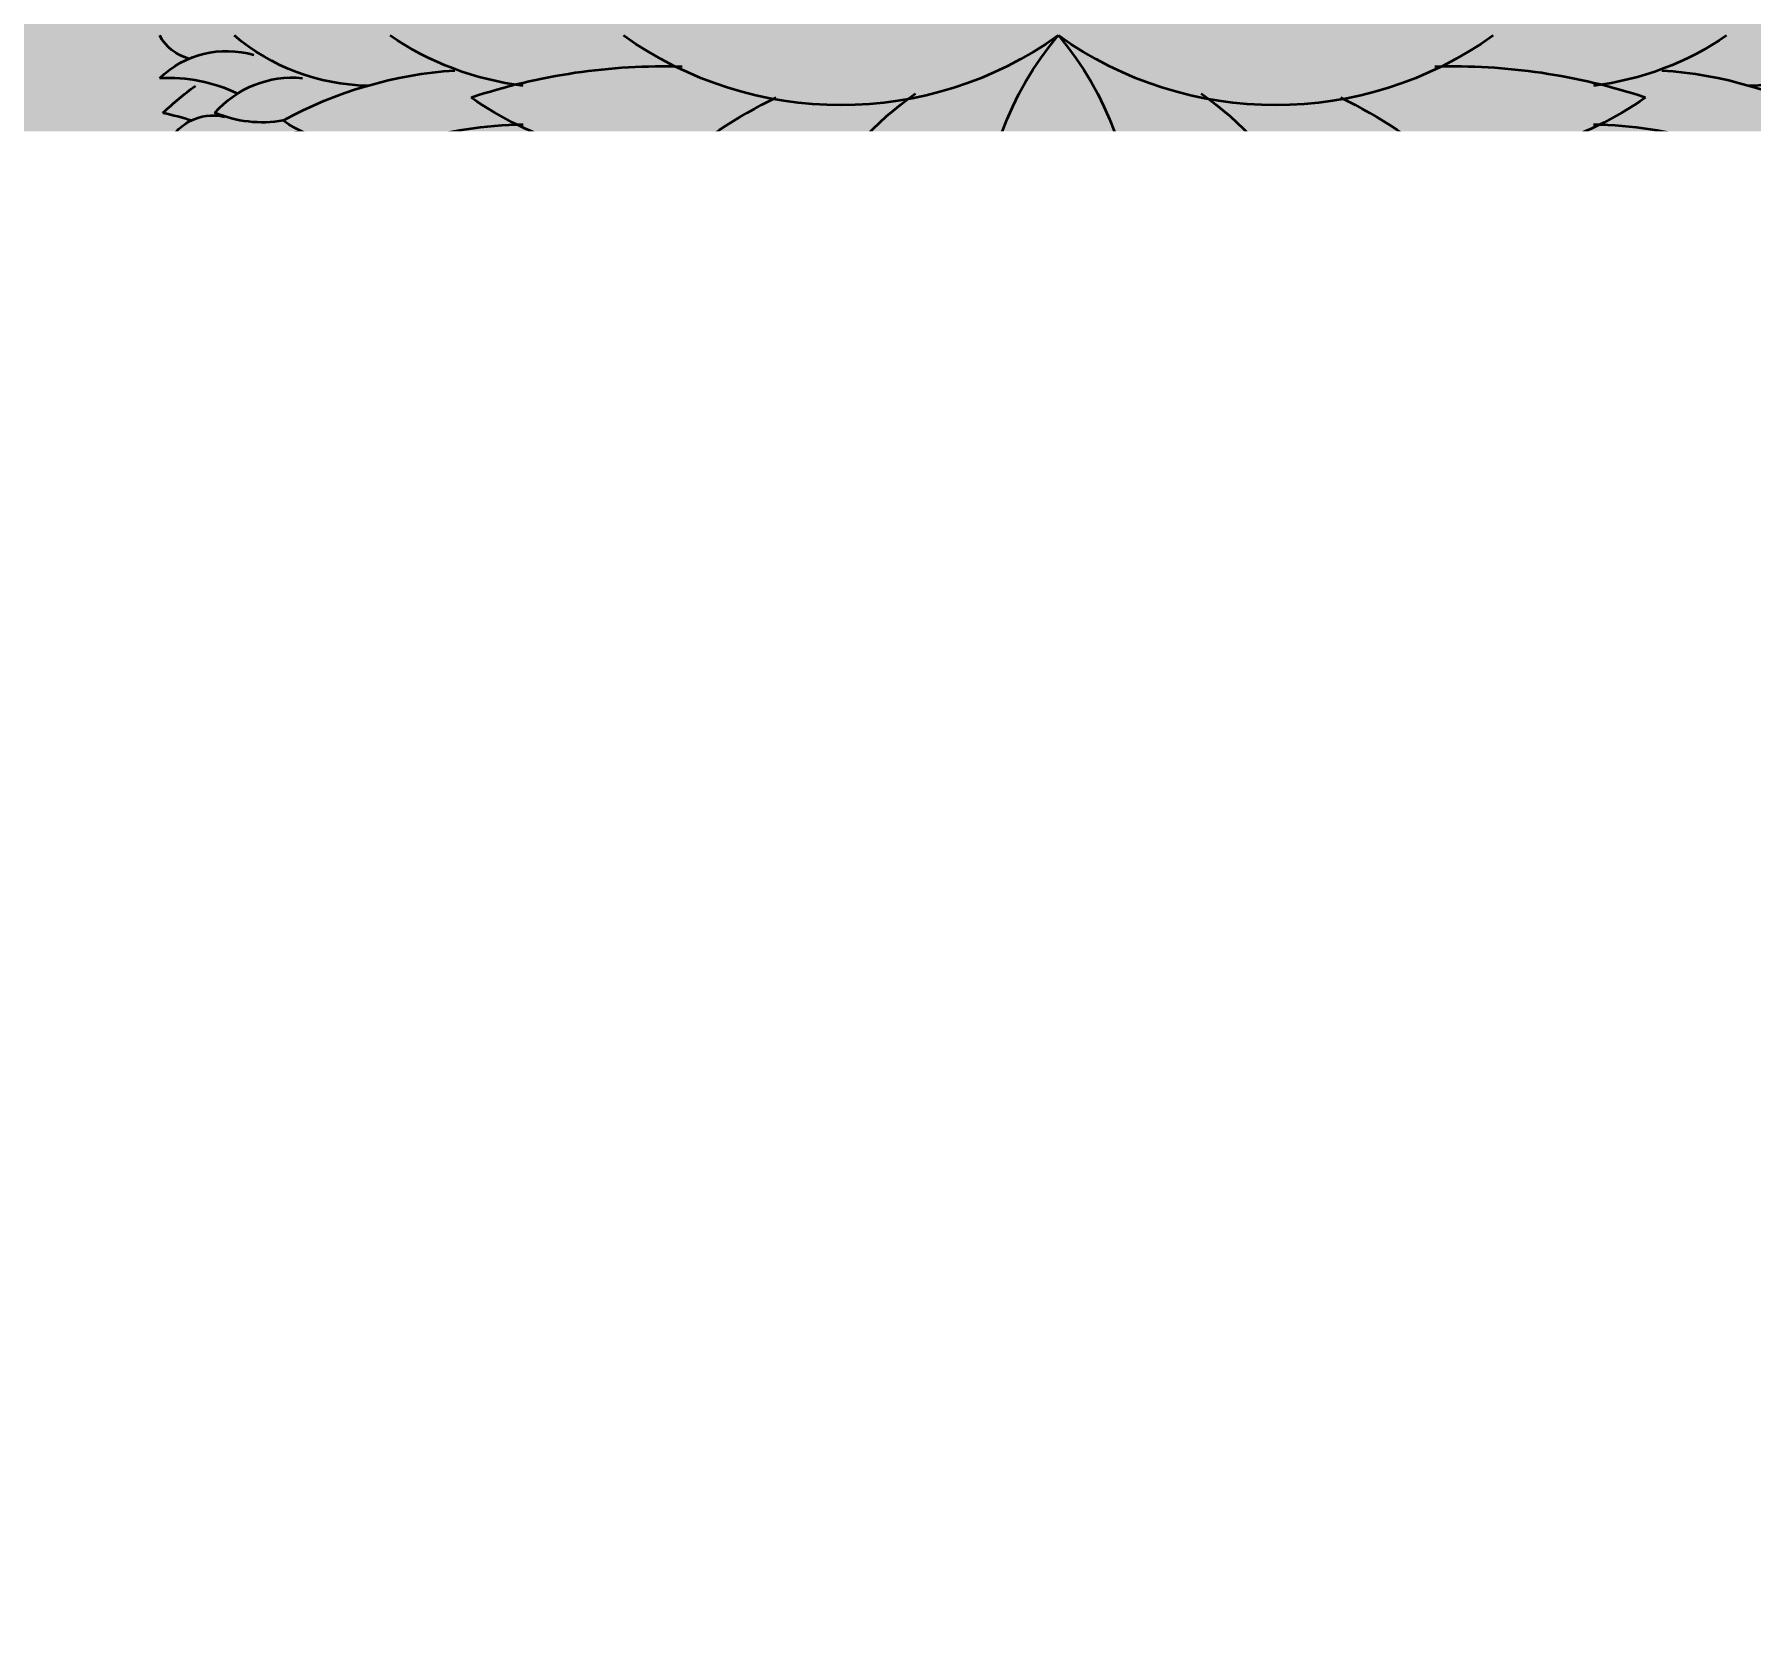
# Model space of a CAD drawing. Header units: millimetres. Extents: x -176651 to 424033, y -469666 to 486614.
# Drawn here: x 220686.6 to 221127.2, y 34817 to 35227 of the extents above; entities that cross this region are included whole.
import ezdxf
from ezdxf import colors
from ezdxf.entities.mleader import LeaderData, LeaderLine
from ezdxf.math import Vec2, Vec3

# ---------------------------------------------------------------- set-up
doc = ezdxf.new("R2010")
doc.units = ezdxf.units.MM
doc.linetypes.add('1625W-Roof Plan$0$DASHED', pattern=[0.75, 0.5, -0.25])
doc.layers.add('1625_West Villa$0$ad-Landscape', color=8, linetype='Continuous', lineweight=35)
for name, color, linetype in [('1625_West Villa$0$ad-Verandah', 8, 'Continuous'), ('1625W-Roof Plan$0$ad-Secondary Roof', 8, 'Continuous'), ('Site Levels$0$ad-Lvl-Entance road', 4, 'Continuous')]:
    doc.layers.add(name, color=color, linetype=linetype)
doc.styles.add('Site Levels$0$Standard', font='arial.ttf')

# ---------------------------------------------------------------- blocks, each defined once
blk = doc.blocks.new('1625_West Villa$0$bamboo')
at = {"layer": '1625_West Villa$0$ad-Landscape', "color": 76}
blk.add_line((-12.4, -16.3), (-113, -440.5), dxfattribs=at)
at = {"layer": '1625_West Villa$0$ad-Landscape', "color": 62}
blk.add_line((-124.2, -652.6), (-157.7, -842.3), dxfattribs=at)
at = {"layer": '1625_West Villa$0$ad-Landscape', "color": 76}
for points in [[(-363.6, -376.3), (-397.5, -405.4), (-417, -245.5), (-370.9, -367.8)], [(-196.6, -388.9), (-246, -241.3), (-222.5, -410.2), (-196.6, -388.9)], [(-145, -245.6), (-99, -247.3), (-95.6, -372), (-134.1, -243.3)], [(-425.4, -355.8), (-466.6, -376.5), (-529.7, -268.8), (-433.9, -363.1)], [(663.5, -416.2), (614.1, -268.5), (637.6, -437.5), (663.5, -416.2)], [(867.9, -271.6), (857.4, -381.7), (897.8, -290.4), (875, -280.2)], [(-180.9, -390.4), (-39, -316.9), (-152.5, -424.9), (-173.8, -399)], [(364.9, -320.8), (441.3, -461.2), (331, -349.9), (356.4, -328.1)], [(479.7, -334.2), (523.4, -325), (463.5, -474.5), (482, -345.1)], [(563.1, -350.9), (655.8, -411.2), (593.6, -333), (574, -348.6)], [(898.6, -326.3), (927, -360.8), (766.8, -377), (889.9, -333.4)], [(917.8, -329.7), (911.8, -408.4), (894.8, -320), (910.5, -321.2)], [(926.3, -324.9), (920.3, -387.8), (937.5, -373.5), (933.4, -333.5)], [(-357.5, -400.5), (-210.9, -348.1), (-379.3, -375.1), (-357.5, -400.5)], [(33.1, -361), (-77.2, -352.7), (14.9, -391.3), (24.6, -368.2)], [(679.2, -417.7), (821.1, -344.1), (707.7, -452.2), (686.3, -426.3)], [(-73.8, -511.6), (-123.1, -364), (-99.6, -532.9), (-73.8, -511.6)], [(119.1, -375.3), (195.6, -515.7), (85.2, -404.5), (110.7, -382.6)], [(226.8, -365.9), (163.8, -361.1), (178.3, -378.1), (218.3, -373.2)], [(289.8, -370.6), (283.8, -449.3), (266.8, -360.9), (282.5, -362.1)], [(524, -381.9), (570, -383.6), (573.4, -508.4), (534.9, -379.6)], [(660.4, -512.6), (626.5, -541.8), (607, -381.9), (653.1, -504.2)], [(-444.7, -401.9), (-555, -393.6), (-462.9, -432.2), (-453.2, -409.1)], [(-221, -394.5), (-192.5, -429), (-352.8, -445.2), (-229.6, -401.6)], [(598.6, -492.1), (557.4, -512.8), (494.3, -405.1), (590.1, -499.4)], [(813.7, -538.9), (764.3, -391.3), (787.8, -560.2), (813.7, -538.9)], [(876.8, -387.7), (896.6, -429.3), (787.7, -490.1), (883.9, -396.3)], [(922.5, -407.9), (912, -518), (952.4, -426.7), (929.6, -416.6)], [(986.9, -398.3), (1065.5, -405.9), (976.8, -421.1), (978.3, -405.4)], [(-358.7, -416.2), (-282.3, -556.6), (-392.6, -445.4), (-367.2, -423.5)], [(-19, -420.4), (-82, -415.7), (-67.4, -432.6), (-27.4, -427.7)], [(44, -425.1), (38, -503.9), (21, -415.5), (36.8, -416.7)], [(639.2, -421.7), (667.6, -456.2), (507.4, -472.5), (630.5, -428.8)], [(-496.8, -461.3), (-559.8, -456.6), (-545.3, -473.5), (-505.3, -468.6)], [(-433.8, -466), (-439.8, -544.8), (-456.8, -456.4), (-441.1, -457.6)], [(-242.7, -455.8), (-222.9, -497.4), (-331.8, -558.3), (-235.6, -464.5)], [(-58, -513.1), (83.9, -439.6), (-29.6, -547.6), (-50.9, -521.7)], [(980.9, -461.2), (974.9, -524.1), (992.1, -509.9), (988, -469.8)], [(-197, -476.1), (-207.5, -586.2), (-167.1, -494.9), (-189.9, -484.8)], [(-132.6, -466.5), (-54, -474.1), (-142.8, -489.3), (-141.3, -473.6)], [(617.4, -483.1), (637.2, -524.7), (528.3, -585.6), (624.5, -491.7)], [(666.4, -536.8), (813, -484.5), (644.6, -511.4), (666.4, -536.8)], [(829.4, -540.4), (971.3, -466.8), (857.8, -574.9), (836.5, -549)], [(663.1, -503.4), (652.6, -613.5), (693, -522.2), (670.2, -512)], [(727.5, -493.8), (806.1, -501.4), (717.4, -516.6), (718.9, -500.9)], [(-98.1, -517.2), (-69.7, -551.7), (-229.9, -567.9), (-106.7, -524.3)], [(-138.6, -529.4), (-144.7, -592.3), (-127.4, -578.1), (-131.5, -538)], [(579.2, -538.2), (468.9, -529.9), (561.1, -568.5), (570.7, -545.5)], [(-363.6, -689.9), (-397.5, -719), (-417, -559.2), (-370.9, -681.4)], [(414.6, -689.9), (380.7, -719), (361.2, -559.2), (407.3, -681.4)], [(551.1, -689.9), (517.2, -719), (497.7, -559.2), (543.9, -681.4)], [(665.2, -552.6), (741.7, -693), (631.3, -581.7), (656.8, -559.9)], [(789.3, -544.5), (817.8, -578.9), (657.5, -595.2), (780.7, -551.6)], [(721.5, -556.7), (715.5, -619.6), (732.7, -605.4), (728.6, -565.3)], [(936.5, -702.5), (887.2, -554.9), (910.7, -723.8), (936.5, -702.5)], [(767.6, -605.8), (787.4, -647.4), (678.5, -708.3), (774.7, -614.5)], [(877.7, -616.5), (956.3, -624.1), (867.5, -639.3), (869, -623.6)], [(813.3, -626.1), (802.7, -736.2), (843.2, -644.9), (820.4, -634.7)], [(952.3, -704), (1094.2, -630.5), (980.7, -738.5), (959.4, -712.7)], [(871.6, -679.4), (865.6, -742.3), (882.9, -728.1), (878.8, -688)], [(912.2, -708.1), (940.6, -742.6), (780.4, -758.8), (903.6, -715.2)], [(890.5, -769.5), (910.3, -811.1), (801.3, -871.9), (897.6, -778.1)], [(936.1, -789.8), (925.6, -899.8), (966.1, -808.5), (943.2, -798.4)], [(1000.5, -780.1), (1079.1, -787.7), (990.4, -802.9), (991.9, -787.2)], [(796.9, -949), (763, -978.1), (743.5, -818.2), (789.6, -940.5)], [(735.1, -928.5), (693.9, -949.2), (630.8, -841.5), (726.6, -935.8)], [(994.5, -843), (988.5, -905.9), (1005.7, -891.7), (1001.6, -851.6)], [(803, -973.2), (949.5, -920.8), (781.1, -947.8), (803, -973.2)], [(801.8, -988.9), (878.2, -1129.3), (767.9, -1018.1), (793.3, -996.2)], [(726.7, -1038.7), (720.7, -1117.5), (703.7, -1029.1), (719.4, -1030.3)], [(651.9, -1167.6), (793.8, -1094.1), (680.3, -1202.1), (659, -1176.3)], [(700.2, -1243.7), (778.8, -1251.3), (690.1, -1266.6), (691.6, -1250.8)]]:
    blk.add_lwpolyline(points, dxfattribs=at)
at = {"layer": '1625_West Villa$0$ad-Landscape', "color": 62}
for points in [[(-841.4, -403.5), (-875.3, -432.7), (-894.8, -272.8), (-848.7, -395.1)], [(-903.2, -383.1), (-944.4, -403.7), (-1007.5, -296), (-911.7, -390.3)], [(-1158.7, -320.6), (-1114.9, -311.4), (-1174.8, -460.8), (-1156.4, -331.5)], [(-1075.2, -337.2), (-982.6, -397.6), (-1044.7, -319.4), (-1064.3, -334.9)], [(-1114.4, -368.3), (-1068.3, -370), (-1064.9, -494.8), (-1103.4, -366)], [(-835.4, -427.8), (-688.8, -375.4), (-857.2, -402.4), (-835.4, -427.8)], [(-922.6, -429.1), (-1032.9, -420.9), (-940.7, -459.5), (-931.1, -436.4)], [(-1179.6, -607.1), (-1229, -459.4), (-1205.5, -628.4), (-1179.6, -607.1)], [(-836.6, -443.5), (-760.1, -583.9), (-870.5, -472.6), (-845, -450.8)], [(-974.6, -488.6), (-1037.7, -483.9), (-1023.1, -500.8), (-983.1, -495.9)], [(-911.6, -493.3), (-917.6, -572.1), (-934.7, -483.7), (-918.9, -484.8)], [(-1163.9, -608.6), (-1022, -535), (-1135.5, -643.1), (-1156.8, -617.2)], [(-425.4, -669.4), (-466.6, -690.1), (-529.7, -582.4), (-433.9, -676.7)], [(-119.8, -578.6), (-100, -620.2), (-209, -681), (-112.7, -587.2)], [(-9.8, -589.2), (68.8, -596.8), (-19.9, -612), (-18.4, -596.3)], [(352.8, -669.4), (311.6, -690.1), (248.5, -582.4), (344.3, -676.7)], [(489.3, -669.4), (448.2, -690.1), (385.1, -582.4), (480.9, -676.7)], [(-1204, -612.6), (-1175.5, -647.1), (-1335.8, -663.4), (-1212.6, -619.7)], [(-1084.1, -757), (-1133.4, -609.4), (-1109.9, -778.4), (-1084.1, -757)], [(-827.8, -744.4), (-861.7, -773.6), (-881.2, -613.7), (-835.1, -736)], [(-527.4, -744.4), (-561.3, -773.6), (-580.8, -613.7), (-534.7, -736)], [(-74.2, -598.9), (-84.7, -708.9), (-44.2, -617.6), (-67, -607.5)], [(8.2, -743.4), (-41.2, -595.8), (-17.7, -764.7), (8.2, -743.4)], [(527.1, -597.7), (464.1, -593), (478.7, -609.9), (518.7, -605)], [(590.2, -602.4), (584.1, -681.2), (567.1, -592.8), (582.9, -593.9)], [(-889.6, -724), (-930.8, -744.6), (-993.8, -636.9), (-898.1, -731.2)], [(-589.2, -724), (-630.4, -744.6), (-693.5, -636.9), (-597.7, -731.2)], [(-357.5, -714.1), (-210.9, -661.7), (-379.3, -688.7), (-357.5, -714.1)], [(-15.8, -652.1), (-21.8, -715), (-4.6, -700.8), (-8.7, -660.7)], [(420.7, -714.1), (567.3, -661.7), (398.9, -688.7), (420.7, -714.1)], [(557.2, -714.1), (703.8, -661.7), (535.4, -688.7), (557.2, -714.1)], [(-1225.7, -674), (-1205.9, -715.6), (-1314.8, -776.5), (-1218.6, -682.6)], [(-1115.6, -684.7), (-1037, -692.3), (-1125.7, -707.5), (-1124.2, -691.8)], [(-1068.3, -758.6), (-926.4, -685), (-1039.9, -793.1), (-1061.2, -767.2)], [(23.9, -744.9), (165.8, -671.4), (52.3, -779.4), (31, -753.6)], [(-1180, -694.3), (-1190.5, -804.4), (-1150.1, -713.1), (-1172.9, -702.9)], [(-821.7, -768.6), (-675.1, -716.3), (-843.5, -743.3), (-821.7, -768.6)], [(-444.7, -715.5), (-555, -707.2), (-462.9, -745.8), (-453.2, -722.8)], [(-521.3, -768.6), (-374.8, -716.3), (-543.2, -743.3), (-521.3, -768.6)], [(284.5, -805.8), (243.4, -826.4), (180.3, -718.7), (276.1, -813.1)], [(333.5, -715.5), (223.2, -707.2), (315.3, -745.8), (325, -722.8)], [(346.4, -826.2), (312.4, -855.4), (293, -695.5), (339.1, -817.8)], [(470, -715.5), (359.7, -707.2), (451.8, -745.8), (461.5, -722.8)], [(-358.7, -729.9), (-282.3, -870.2), (-392.6, -759), (-367.2, -737.1)], [(419.5, -729.9), (495.9, -870.2), (385.6, -759), (411, -737.1)], [(556, -729.9), (632.4, -870.2), (522.1, -759), (547.5, -737.1)], [(-1108.4, -762.6), (-1079.9, -797.1), (-1240.2, -813.4), (-1117, -769.7)], [(-1121.6, -747.6), (-1127.7, -810.5), (-1110.4, -796.3), (-1114.5, -756.2)], [(-908.9, -770), (-1019.2, -761.8), (-927.1, -800.3), (-917.4, -777.3)], [(-608.6, -770), (-718.8, -761.8), (-626.7, -800.3), (-617.1, -777.3)], [(-496.8, -774.9), (-559.8, -770.2), (-545.3, -787.1), (-505.3, -782.2)], [(-433.8, -779.7), (-439.8, -858.4), (-456.8, -770), (-441.1, -771.2)], [(-16.2, -749), (12.3, -783.5), (-148, -799.7), (-24.8, -756.1)], [(281.4, -774.9), (218.4, -770.2), (232.9, -787.1), (272.9, -782.2)], [(344.4, -779.7), (338.4, -858.4), (321.4, -770), (337.1, -771.2)], [(417.9, -774.9), (354.9, -770.2), (369.5, -787.1), (409.4, -782.2)], [(480.9, -779.7), (474.9, -858.4), (457.9, -770), (473.7, -771.2)], [(-822.9, -784.4), (-746.5, -924.8), (-856.8, -813.5), (-831.4, -791.7)], [(-513.8, -908.1), (-547.7, -937.2), (-567.2, -777.3), (-521, -899.6)], [(-522.5, -784.4), (-446.1, -924.8), (-556.4, -813.5), (-531, -791.7)], [(-575.6, -887.6), (-616.8, -908.3), (-679.8, -800.6), (-584, -894.9)], [(-37.9, -810.4), (-18.1, -852), (-127, -912.8), (-30.8, -819)], [(72.2, -821), (150.8, -828.6), (62, -843.8), (63.5, -828.1)], [(352.4, -850.5), (499, -798.1), (330.6, -825.1), (352.4, -850.5)], [(-1130.1, -824), (-1110.3, -865.6), (-1219.3, -926.5), (-1123, -832.6)], [(-1084.5, -844.3), (-1095, -954.4), (-1054.5, -863.1), (-1077.3, -852.9)], [(-1020.1, -834.7), (-941.4, -842.3), (-1030.2, -857.5), (-1028.7, -841.8)], [(-961, -829.5), (-1024, -824.8), (-1009.5, -841.7), (-969.5, -836.8)], [(-898, -834.2), (-904, -913), (-921, -824.6), (-905.3, -825.7)], [(-865.6, -975.2), (-915, -827.6), (-891.5, -996.5), (-865.6, -975.2)], [(-660.6, -829.5), (-723.6, -824.8), (-709.1, -841.7), (-669.1, -836.8)], [(-597.6, -834.2), (-603.6, -913), (-620.7, -824.6), (-604.9, -825.7)], [(7.8, -830.7), (-2.8, -940.7), (37.7, -849.4), (14.9, -839.3)], [(265.2, -851.8), (154.9, -843.6), (247, -882.2), (256.7, -859.1)], [(-227.1, -1003.5), (-261, -1032.7), (-280.5, -872.8), (-234.3, -995)], [(209.8, -1003.5), (175.9, -1032.7), (156.4, -872.8), (202.6, -995)], [(351.2, -866.2), (427.7, -1006.6), (317.3, -895.4), (342.8, -873.5)], [(-1026.1, -897.6), (-1032.1, -960.5), (-1014.9, -946.3), (-1019, -906.2)], [(-507.7, -932.3), (-361.1, -879.9), (-529.5, -906.9), (-507.7, -932.3)], [(-288.9, -983), (-330, -1003.7), (-393.1, -896), (-297.3, -990.3)], [(148, -983), (106.8, -1003.7), (43.8, -896), (139.5, -990.3)], [(66.1, -883.9), (60.1, -946.8), (77.4, -932.6), (73.3, -892.5)], [(-849.9, -976.7), (-708, -903.2), (-821.4, -1011.2), (-842.8, -985.4)], [(-594.9, -933.7), (-705.2, -925.4), (-613.1, -964), (-603.4, -940.9)], [(-554.7, -1044.4), (-588.6, -1073.6), (-608.1, -913.7), (-562, -1036)], [(213.1, -911.3), (150.1, -906.6), (164.7, -923.5), (204.7, -918.6)], [(276.1, -916), (270.1, -994.8), (253.1, -906.4), (268.9, -907.6)], [(-616.5, -1023.9), (-657.7, -1044.6), (-720.8, -936.9), (-625, -1031.2)], [(-508.9, -948), (-432.5, -1088.4), (-542.8, -977.2), (-517.4, -955.3)], [(-60.1, -1097.9), (-109.5, -950.3), (-85.9, -1119.2), (-60.1, -1097.9)], [(-240.7, -1085.3), (-274.6, -1114.5), (-294.1, -954.6), (-248, -1076.9)], [(-221, -1027.7), (-74.4, -975.4), (-242.8, -1002.3), (-221, -1027.7)], [(215.9, -1027.7), (362.5, -975.4), (194.1, -1002.3), (215.9, -1027.7)], [(715.7, -974.6), (605.5, -966.3), (697.6, -1004.9), (707.3, -981.8)], [(-889.9, -980.8), (-861.5, -1015.3), (-1021.7, -1031.5), (-898.6, -987.9)], [(-647, -993.1), (-710, -988.4), (-695.4, -1005.3), (-655.5, -1000.4)], [(-584, -997.8), (-590, -1076.6), (-607, -988.2), (-591.3, -989.4)], [(-302.5, -1064.9), (-343.7, -1085.5), (-406.8, -977.8), (-311, -1072.1)], [(-548.6, -1068.6), (-402.1, -1016.3), (-570.5, -1043.2), (-548.6, -1068.6)], [(-308.2, -1029.1), (-418.5, -1020.8), (-326.4, -1059.4), (-316.7, -1036.4)], [(-44.4, -1099.5), (97.5, -1025.9), (-15.9, -1134), (-37.3, -1108.1)], [(128.7, -1029.1), (18.4, -1020.8), (110.5, -1059.4), (120.2, -1036.4)], [(636.2, -1166.1), (586.8, -1018.5), (610.3, -1187.4), (636.2, -1166.1)], [(-911.7, -1042.2), (-891.9, -1083.8), (-1000.8, -1144.6), (-904.6, -1050.8)], [(-801.6, -1052.8), (-723, -1060.4), (-811.7, -1075.7), (-810.2, -1059.9)], [(-222.2, -1043.5), (-145.8, -1183.9), (-256.1, -1072.6), (-230.7, -1050.8)], [(214.7, -1043.5), (291.1, -1183.9), (180.8, -1072.6), (206.2, -1050.8)], [(376.8, -1193.4), (327.4, -1045.8), (350.9, -1214.7), (376.8, -1193.4)], [(663.7, -1034), (600.7, -1029.3), (615.2, -1046.2), (655.2, -1041.3)], [(-866, -1062.5), (-876.5, -1172.5), (-836.1, -1081.2), (-858.9, -1071.1)], [(-635.9, -1070), (-746.1, -1061.7), (-654, -1100.3), (-644.4, -1077.3)], [(-234.6, -1109.5), (-88.1, -1057.2), (-256.5, -1084.1), (-234.6, -1109.5)], [(-549.8, -1084.4), (-473.4, -1224.8), (-583.8, -1113.5), (-558.3, -1091.7)], [(-321.9, -1110.9), (-432.1, -1102.7), (-340, -1141.2), (-330.3, -1118.2)], [(-360.3, -1088.6), (-423.3, -1083.8), (-408.7, -1100.8), (-368.8, -1095.8)], [(-297.3, -1093.3), (-303.3, -1172), (-320.3, -1083.6), (-304.5, -1084.8)], [(-84.4, -1103.5), (-56, -1138), (-216.2, -1154.2), (-93.1, -1110.6)], [(76.6, -1088.6), (13.6, -1083.8), (28.1, -1100.8), (68.1, -1095.8)], [(144.7, -1234.3), (95.3, -1086.7), (118.8, -1255.6), (144.7, -1234.3)], [(139.6, -1093.3), (133.6, -1172), (116.6, -1083.6), (132.3, -1084.8)], [(-807.6, -1115.7), (-813.6, -1178.6), (-796.4, -1164.4), (-800.5, -1124.4)], [(-687.9, -1129.5), (-751, -1124.7), (-736.4, -1141.7), (-696.4, -1136.8)], [(-624.9, -1134.2), (-630.9, -1213), (-648, -1124.6), (-632.2, -1125.7)], [(-235.8, -1125.3), (-159.4, -1265.7), (-269.7, -1154.4), (-244.3, -1132.6)], [(392.5, -1194.9), (534.4, -1121.4), (420.9, -1229.4), (399.6, -1203.5)], [(-373.9, -1170.4), (-436.9, -1165.7), (-422.4, -1182.6), (-382.4, -1177.7)], [(-310.9, -1175.1), (-316.9, -1253.9), (-334, -1165.5), (-318.2, -1166.6)], [(-106.2, -1164.9), (-86.3, -1206.5), (-195.3, -1267.4), (-99.1, -1173.5)], [(3.9, -1175.6), (82.5, -1183.2), (-6.2, -1198.4), (-4.7, -1182.7)], [(160.4, -1235.8), (302.3, -1162.3), (188.8, -1270.3), (167.5, -1244.4)], [(611.8, -1171.7), (640.3, -1206.2), (480.1, -1222.4), (603.2, -1178.8)], [(-60.5, -1185.2), (-71, -1295.3), (-30.6, -1204), (-53.4, -1193.8)], [(352.4, -1199), (380.9, -1233.5), (220.7, -1249.7), (343.8, -1206.1)], [(590.1, -1233.1), (609.9, -1274.7), (501, -1335.5), (597.2, -1241.7)], [(120.3, -1239.9), (148.8, -1274.4), (-11.4, -1290.6), (111.7, -1247)], [(-2.1, -1238.5), (-8.1, -1301.4), (9.1, -1287.1), (5, -1247.1)], [(635.8, -1253.4), (625.3, -1363.4), (665.7, -1272.1), (642.9, -1262)], [(330.7, -1260.4), (350.5, -1301.9), (241.6, -1362.8), (337.8, -1269)], [(376.4, -1280.6), (365.9, -1390.7), (406.3, -1299.4), (383.5, -1289.3)], [(440.8, -1271), (519.4, -1278.6), (430.7, -1293.8), (432.2, -1278.1)], [(98.6, -1301.3), (118.4, -1342.9), (9.5, -1403.7), (105.7, -1309.9)], [(694.2, -1306.6), (688.2, -1369.5), (705.4, -1355.3), (701.3, -1315.3)], [(144.3, -1321.5), (133.8, -1431.6), (174.2, -1340.3), (151.4, -1330.2)], [(208.7, -1311.9), (287.3, -1319.5), (198.6, -1334.7), (200.1, -1319)], [(434.8, -1333.9), (428.8, -1396.8), (446, -1382.6), (441.9, -1342.5)], [(202.7, -1374.8), (196.7, -1437.7), (213.9, -1423.5), (209.8, -1383.4)]]:
    blk.add_lwpolyline(points, dxfattribs=at)
blk = doc.blocks.new('1625_West Villa$0$A$C7DA81DBD')
at = {"layer": '1625_West Villa$0$ad-Landscape'}
for centre, radius, start, end in [((4.5666, 8.1602), 0.4767, 132.73866, 179.56243), ((4.1007, 8.2103), 0.5349, 155.19049, 195.20682), ((3.3376, 7.8964), 0.6057, 24.0272, 62.73054), ((3.9769, 8.3009), 0.2252, 130.84427, 173.75905), ((3.7524, 8.2718), 0.2139, 30.41563, 68.82996), ((4.1471, 8.3177), 0.2274, 130.93347, 187.27283), ((3.8295, 8.2358), 0.3046, 17.09734, 56.39496), ((3.6019, 8.1795), 0.3417, 140.17932, 198.67463), ((3.0628, 7.7088), 0.743, 47.03228, 68.14061), ((3.1903, 8.143), 0.3429, 154.82228, 186.10535), ((2.8285, 8.0252), 0.2686, 35.04222, 78.95985), ((10.1095, 6.9281), 7.168, 168.75967, 170.83335), ((2.9164, 7.9995), 0.3576, 14.37957, 65.67824), ((4.7279, 8.0805), 0.8385, 164.13269, 202.27743), ((3.7768, 7.9806), 0.3595, 3.05127, 66.29439), ((3.2095, 8.1248), 0.5516, 170.48559, 205.45287), ((2.4837, 7.6182), 0.6247, 31.25767, 73.08831), ((2.791, 8.006), 0.3106, 153.81915, 198.78711), ((2.4219, 7.8545), 0.3023, 36.32124, 72.6008), ((4.9154, 7.5892), 0.8727, 140.39412, 176.99618), ((1.7987, 6.9554), 1.2047, 39.61762, 65.52562), ((3.7773, 8.2066), 1.4875, 185.97252, 202.70743), ((4.0319, 8.0192), 1.0157, 176.98112, 215.15022), ((2.8602, 7.6107), 0.488, 27.43755, 71.18261), ((5.0277, 8.0525), 1.7654, 178.75477, 198.61147), ((2.8731, 7.3648), 0.824, 23.21959, 61.77969), ((5.0533, 7.9724), 1.4584, 175.33806, 205.55583), ((3.3701, 7.5687), 0.5704, 6.67232, 66.26868), ((2.5508, 7.9059), 0.4098, 172.3277, 203.61076), ((2.0851, 7.6097), 0.3559, 46.86291, 80.36915), ((2.5194, 7.1773), 0.7346, 40.38662, 76.09196), ((3.664, 8), 0.9742, 186.46688, 241.65563), ((2.1371, 7.7236), 0.2887, 169.0778, 214.64065), ((1.8403, 7.4492), 0.3293, 46.24511, 87.68542), ((2.0037, 7.1986), 0.5806, 48.33638, 86.67487), ((3.3285, 8.0513), 1.3196, 191.93886, 206.21864), ((5.983, 7.3797), 2.0667, 169.32144, 184.04788), ((3.367, 7.0847), 0.8955, 11.96194, 49.21126), ((1.6213, 7.0126), 0.6207, 49.77589, 86.93335), ((2.1147, 7.6514), 0.4606, 182.36478, 225.58317), ((3.7553, 7.9777), 1.408, 194.08678, 230.75178), ((2.3471, 6.872), 0.7641, 47.38545, 86.81155), ((4.538, 7.4161), 1.349, 172.2305, 210.01298), ((2.8383, 6.8096), 0.8684, 18.68778, 65.28391), ((1.7848, 7.45), 0.2887, 169.0778, 214.64065), ((1.1975, 6.2598), 1.2814, 66.14352, 76.28476), ((2.0353, 6.7588), 0.7304, 50.8151, 91.05063), ((3.2296, 7.7796), 1.2421, 193.52703, 228.39805), ((7.1322, 7.3968), 3.5018, 179.98243, 192.00519), ((3.329, 6.578), 0.8735, 31.40487, 69.8192), ((1.6891, 7.325), 0.3719, 177.60187, 227.96098), ((1.1882, 6.4873), 0.863, 51.02378, 81.38718), ((1.8075, 6.6789), 0.6427, 63.07607, 102.38547), ((2.2444, 7.2875), 0.5442, 178.24862, 230.68038), ((4.7853, 7.2065), 1.9362, 179.73155, 217.41149), ((2.5458, 6.3342), 0.9321, 21.01467, 71.00855), ((4.6965, 6.7696), 0.6755, 132.16499, 188.60831), ((1.3141, 7.1881), 0.15, 177.47025, 233.80961), ((1.2179, 6.9256), 0.2744, 57.97543, 101.26619), ((3.8017, 7.2766), 1.4626, 184.53972, 217.07204), ((2.2175, 6.3242), 0.8461, 38.49282, 81.42911), ((1.4105, 7.142), 0.3555, 186.20703, 235.71806), ((1.0383, 6.345), 0.7587, 53.84333, 88.58495), ((1.4302, 6.4073), 0.6446, 39.15642, 87.78171), ((2.914, 7.5139), 1.5303, 197.59049, 235.74559), ((1.8411, 6.2145), 0.8207, 45.12287, 85.9267), ((2.7964, 7.0692), 0.8978, 182.30093, 220.50756), ((0.9882, 6.5625), 0.3987, 70.94104, 97.72728), ((-0.4677, 6.4358), 1.4962, 14.55365, 20.41362), ((1.0247, 6.792), 0.186, 168.23624, 240.99446), ((0.8562, 6.3424), 0.4877, 50.8294, 91.59888), ((1.155, 6.0566), 0.7945, 52.47186, 91.55185), ((2.0762, 7.0316), 0.9598, 190.85815, 236.55055), ((5.3534, 6.5838), 1.9834, 172.86966, 187.13034), ((3.0992, 5.955), 0.9279, 34.91657, 71.05051), ((5.2161, 6.1305), 1.4339, 153.15977, 192.1138), ((3.296, 6.0728), 0.9527, 6.22136, 47.73687), ((0.918, 6.6932), 0.1695, 170.71369, 216.27653), ((0.789, 6.557), 0.1679, 59.89017, 103.18093), ((0.8334, 6.5755), 0.1483, 166.0967, 261.70295), ((0.6958, 6.2326), 0.3785, 53.8191, 90.95416), ((1.0337, 6.3645), 0.2729, 35.39886, 122.15517), ((1.376, 6.7908), 0.5252, 201.8257, 248.02813), ((1.9426, 5.6133), 0.9275, 41.73929, 89.82837), ((3.2867, 7.0219), 1.425, 199.73306, 231.77211), ((0.6205, 6.2862), 0.1831, 51.14247, 102.0713), ((0.83, 6.4105), 0.2388, 166.75476, 212.31761), ((0.9191, 5.6412), 0.7926, 85.56631, 108.01228), ((1.5681, 5.7635), 0.6953, 38.28249, 99.3433), ((2.3496, 6.6671), 0.9205, 193.66836, 242.88227), ((2.3872, 5.3455), 1.1017, 36.03906, 80.26816), ((4.2305, 6.7543), 1.6882, 191.02849, 218.56329), ((2.3514, 4.9949), 1.7085, 20.47463, 58.37181), ((6.505, 6.4773), 3.2578, 180.48635, 200.14254), ((1.1391, 6.7299), 0.5733, 215.76353, 266.37343), ((0.7353, 5.4727), 0.814, 86.76384, 107.52222), ((0.849, 6.4983), 0.4369, 214.78481, 261.07296), ((1.2411, 5.7739), 0.5438, 53.77897, 109.79803), ((1.9847, 6.5124), 0.9551, 193.74281, 250.74014), ((5.3667, 5.2187), 1.4762, 139.56784, 220.43216), ((0.5974, 5.2255), 0.8788, 87.00257, 102.07341), ((0.6769, 6.1488), 0.2709, 193.65461, 282.44901), ((0.8731, 5.3885), 0.7046, 65.60352, 98.75304), ((1.4544, 6.3176), 0.7268, 198.67082, 243.79699), ((0.4442, 5.642), 0.2788, 60.36234, 119.63766), ((1.4305, 4.4255), 1.5025, 56.86683, 84.37468), ((2.4024, 6.0559), 0.8356, 189.30481, 239.3197), ((2.1904, 4.8306), 1.111, 51.64981, 93.95156), ((3.7395, 6.6428), 1.7715, 203.40985, 232.04459), ((0.6407, 6.0428), 0.3701, 205.36372, 256.0362), ((0.7123, 5.4415), 0.4429, 66.56317, 113.43683), ((1.3709, 6.4246), 1.0147, 214.6416, 251.06237), ((0.4003, 5.4186), 0.2852, 68.35462, 126.71622), ((0.5446, 5.2754), 0.4283, 72.41068, 114.40253), ((1.3082, 4.7914), 0.8919, 63.91881, 106.35993), ((4.5212, 5.8873), 1.6541, 187.07097, 234.85412), ((2.2381, 3.7344), 2.0521, 33.36445, 71.77879), ((0.4371, 5.6945), 0.2126, 192.8534, 276.06864), ((0.8498, 5.8255), 0.508, 198.36566, 274.36285), ((2.1728, 6.6935), 1.5297, 223.15526, 259.12002), ((0.3762, 5.4817), 0.1934, 174.18666, 290.59598), ((0.2527, 4.962), 0.5437, 67.64575, 97.28341), ((0.9647, 4.0567), 1.4267, 76.95691, 99.25489), ((1.7226, 6.4729), 1.411, 225.5947, 260.34135), ((0.2604, 5.008), 0.3143, 81.59333, 119.16505), ((0.4374, 5.482), 0.3858, 211.15088, 261.88723), ((0.714, 4.425), 0.9139, 78.01728, 113.3144), ((4.0608, 6.8726), 2.5892, 216.37093, 243.62041), ((1.8881, 2.4478), 2.8907, 65.67414, 88.25794), ((1.0008, 6.1097), 1.0655, 232.5105, 267.25212), ((1.6314, 3.4254), 1.7705, 71.06869, 99.21005), ((0.1532, 4.9205), 0.2348, 66.95459, 113.04541), ((0.3791, 5.2776), 0.3477, 203.91838, 280.78741), ((0.5285, 4.4477), 0.678, 81.55573, 114.70525), ((2.3289, 6.1932), 1.4152, 226.12226, 258.10878), ((0.9547, 5.8952), 1.0932, 229.52167, 276.17194), ((1.2375, 3.5572), 1.5293, 80.07303, 110.39202), ((0.1532, 4.8095), 0.1658, 79.35441, 130.28324), ((0.3753, 4.4224), 0.5263, 77.39124, 114.96296), ((1.7368, 6.5533), 1.8728, 236.55296, 269.35046), ((0.2367, 5.034), 0.2144, 207.19351, 284.68974), ((0.6629, 5.5204), 0.8033, 230.61412, 270.78978), ((0.2221, 3.9243), 0.8867, 85.54152, 102.47041), ((0.2527, 4.8764), 0.2383, 201.22812, 283.00293), ((1.0097, 4.0338), 0.7603, 84.12058, 124.2254), ((2.39, 3.2564), 1.5896, 87.80694, 125.34258), ((-0.2438, 5.8842), 1.2847, 281.63719, 288.00047), ((1.1912, 5.8812), 1.72, 226.87005, 233.5161), ((0.4825, 4.1038), 0.5674, 79.89405, 113.04357), ((0.6268, 4.946), 0.4865, 221.13896, 275.57028), ((1.521, 6.369), 1.9478, 241.18217, 266.26036), ((2.3798, 7.2881), 2.8823, 251.61053, 271.71734), ((3.2167, 2.8242), 1.7659, 54.46623, 125.53377), ((0.0457, 5.1943), 0.7339, 266.42892, 296.01705), ((0.3166, 4.7907), 0.4565, 226.08818, 286.23686), ((1.0025, 3.4893), 1.0093, 91.25618, 130.10548), ((1.8901, 3.0856), 1.4234, 97.04197, 124.31969), ((0.197, 4.1546), 0.224, 105.31091, 151.56637)]:
    blk.add_arc(centre, radius, start, end, dxfattribs=at)
at = {"layer": '1625_West Villa$0$ad-Landscape', "color": 76}
for centre, radius, start, end in [((3.9198, 8.1602), 0.4767, 0.43757, 47.26134), ((4.6569, 8.2358), 0.3046, 123.60504, 162.90266), ((4.3393, 8.3177), 0.2274, 352.72717, 49.06653), ((4.734, 8.2718), 0.2139, 111.17004, 149.58437), ((5.1488, 7.8964), 0.6057, 117.26946, 155.9728), ((4.5095, 8.3009), 0.2252, 6.24095, 49.15573), ((4.3857, 8.2103), 0.5349, 344.79318, 24.80951), ((5.4236, 7.7088), 0.743, 111.85939, 132.96772), ((4.8845, 8.1795), 0.3417, 341.32537, 39.82068), ((4.7095, 7.9806), 0.3595, 113.70561, 176.94873), ((3.7585, 8.0805), 0.8385, 337.72257, 15.86731), ((5.57, 7.9995), 0.3576, 114.32176, 165.62043), ((-1.6231, 6.9281), 7.168, 9.16665, 11.24033), ((5.6579, 8.0252), 0.2686, 101.04015, 144.95778), ((5.2961, 8.143), 0.3429, 353.89465, 25.17772), ((6.0027, 7.6182), 0.6247, 106.91169, 148.74233), ((5.2769, 8.1248), 0.5516, 334.54713, 9.51441), ((3.571, 7.5892), 0.8727, 3.00382, 39.60588), ((6.0645, 7.8545), 0.3023, 107.3992, 143.67876), ((5.6954, 8.006), 0.3106, 341.21289, 26.18085), ((5.1163, 7.5687), 0.5704, 113.73132, 173.32768), ((3.4331, 7.9724), 1.4584, 334.44417, 4.66194), ((5.6133, 7.3648), 0.824, 118.22031, 156.78041), ((3.4587, 8.0525), 1.7654, 341.38853, 1.24523), ((5.6262, 7.6107), 0.488, 108.81739, 152.56245), ((4.4544, 8.0192), 1.0157, 324.84978, 3.01888), ((6.6876, 6.9554), 1.2047, 114.47438, 140.38238), ((4.7091, 8.2066), 1.4875, 337.29257, 354.02748), ((6.4013, 7.6097), 0.3559, 99.63085, 133.13709), ((5.9356, 7.9059), 0.4098, 336.38924, 7.6723), ((4.8224, 8), 0.9742, 298.34437, 353.53312), ((5.967, 7.1773), 0.7346, 103.90804, 139.61338), ((5.1194, 7.0847), 0.8955, 130.78874, 168.03806), ((2.5034, 7.3797), 2.0667, 355.95212, 10.67856), ((6.4826, 7.1986), 0.5806, 93.32513, 131.66362), ((5.1579, 8.0513), 1.3196, 333.78136, 348.06114), ((6.6461, 7.4492), 0.3293, 92.31458, 133.75489), ((6.3493, 7.7236), 0.2887, 325.35935, 10.9222), ((4.7311, 7.9777), 1.408, 309.24822, 345.91322), ((6.1393, 6.872), 0.7641, 93.18845, 132.61455), ((6.8651, 7.0126), 0.6207, 93.06665, 130.22411), ((6.3717, 7.6514), 0.4606, 314.41683, 357.63522), ((5.6481, 6.8096), 0.8684, 114.71609, 161.31222), ((3.9484, 7.4161), 1.349, 329.98702, 7.7695), ((6.451, 6.7588), 0.7304, 88.94937, 129.1849), ((5.2568, 7.7796), 1.2421, 311.60195, 346.47297), ((7.2889, 6.2598), 1.2814, 103.71524, 113.85648), ((6.7016, 7.45), 0.2887, 325.35935, 10.9222), ((5.1574, 6.578), 0.8735, 110.1808, 148.59513), ((1.3542, 7.3968), 3.5018, 347.99481, 0.01757), ((6.6789, 6.6789), 0.6427, 77.61453, 116.92393), ((6.242, 7.2875), 0.5442, 309.31962, 1.75138), ((7.2981, 6.4873), 0.863, 98.61282, 128.97622), ((6.7973, 7.325), 0.3719, 312.03902, 2.39813), ((3.7899, 6.7696), 0.6755, 351.39169, 47.83501), ((5.9406, 6.3342), 0.9321, 108.99145, 158.98533), ((3.7011, 7.2065), 1.9362, 322.58851, 0.26845), ((6.2689, 6.3242), 0.8461, 98.57089, 141.50718), ((4.6847, 7.2766), 1.4626, 322.92796, 355.46028), ((7.2685, 6.9256), 0.2744, 78.73381, 122.02457), ((7.1723, 7.1881), 0.15, 306.19039, 2.52975), ((5.5724, 7.5139), 1.5303, 304.25441, 342.40951), ((7.0561, 6.4073), 0.6446, 92.21829, 140.84358), ((7.448, 6.345), 0.7587, 91.41505, 126.15667), ((7.0759, 7.142), 0.3555, 304.28194, 353.79297), ((6.6453, 6.2145), 0.8207, 94.0733, 134.87713), ((5.6899, 7.0692), 0.8978, 319.49244, 357.69907), ((7.4982, 6.5625), 0.3987, 82.27272, 109.05896), ((8.9541, 6.4358), 1.4962, 159.58638, 165.44635), ((5.3871, 5.955), 0.9279, 108.94949, 145.08343), ((3.1329, 6.5838), 1.9834, 352.86966, 7.13034), ((7.3314, 6.0566), 0.7945, 88.44815, 127.52814), ((6.4102, 7.0316), 0.9598, 303.44945, 349.14185), ((7.6301, 6.3424), 0.4877, 88.40112, 129.1706), ((5.1904, 6.0728), 0.9527, 132.26313, 173.77864), ((3.2703, 6.1305), 1.4339, 347.8862, 26.84023), ((7.4527, 6.3645), 0.2729, 57.84483, 144.60114), ((7.1104, 6.7908), 0.5252, 291.97187, 338.1743), ((6.5438, 5.6133), 0.9275, 90.17163, 138.26071), ((5.1997, 7.0219), 1.425, 308.22789, 340.26694), ((6.1349, 4.9949), 1.7085, 121.62819, 159.52537), ((1.9813, 6.4773), 3.2578, 339.85746, 359.51365), ((6.0992, 5.3455), 1.1017, 99.73184, 143.96094), ((4.2559, 6.7543), 1.6882, 321.43671, 348.97151), ((6.9183, 5.7635), 0.6953, 80.6567, 141.71751), ((6.1368, 6.6671), 0.9205, 297.11773, 346.33164), ((7.5673, 5.6412), 0.7926, 71.98772, 94.43369), ((7.3472, 6.7299), 0.5733, 273.62657, 324.23647), ((6.5017, 6.5124), 0.9551, 289.25986, 346.25719), ((7.2453, 5.7739), 0.5438, 70.20197, 126.22103), ((3.1197, 5.2187), 1.4762, 319.56784, 40.43216), ((7.6133, 5.3885), 0.7046, 81.24696, 114.39648), ((7.032, 6.3176), 0.7268, 296.20301, 341.32918), ((6.296, 4.8306), 1.111, 86.04844, 128.35019), ((4.7468, 6.6428), 1.7715, 307.95541, 336.59015), ((7.0559, 4.4255), 1.5025, 95.62532, 123.13317), ((6.084, 6.0559), 0.8356, 300.6803, 350.69519), ((7.1155, 6.4246), 1.0147, 288.93763, 325.3584), ((6.2483, 3.7344), 2.0521, 108.22121, 146.63555), ((3.9652, 5.8873), 1.6541, 305.14588, 352.92903), ((7.1782, 4.7914), 0.8919, 73.64007, 116.08119), ((6.3136, 6.6935), 1.5297, 280.87998, 316.84474), ((6.7638, 6.4729), 1.411, 279.65865, 314.4053), ((7.5217, 4.0567), 1.4267, 80.74511, 103.04309), ((6.5983, 2.4478), 2.8907, 91.74206, 114.32586), ((4.4256, 6.8726), 2.5892, 296.37959, 323.62907), ((6.855, 3.4254), 1.7705, 80.78995, 108.93131), ((6.1575, 6.1932), 1.4152, 281.89122, 313.87774), ((7.2489, 3.5572), 1.5293, 69.60798, 99.92697), ((7.5317, 5.8952), 1.0932, 263.82806, 310.47833), ((6.7496, 6.5533), 1.8728, 270.64954, 303.44704), ((6.0964, 3.2564), 1.5896, 54.65742, 92.19306), ((7.4767, 4.0338), 0.7603, 55.7746, 95.87942), ((6.9654, 6.369), 1.9478, 273.73964, 298.81783), ((5.2696, 2.8242), 1.7659, 54.46623, 125.53377), ((6.1066, 7.2881), 2.8823, 268.28266, 288.38947), ((6.5963, 3.0856), 1.4234, 55.68031, 82.95803), ((7.4839, 3.4893), 1.0093, 49.89452, 88.74382)]:
    blk.add_arc(centre, radius, start, end, dxfattribs=at)
blk = doc.blocks.new('1625_West Villa$0$A$C06C421F0')
at = {"layer": '1625_West Villa$0$ad-Landscape'}
for points in [[(359.91, 366.46, 35.98, 14.39, 0), (421.22, 431.54, 14.39, 0.72, 0), (487.37, 441.94, 0, 0, 0), (448, 441.94, 0, 0, 0), (472.53, 524.19, 0, 0, 0), (467.69, 541.37, 0, 0, 0), (379.6, 599.67, 0, 0, 0), (404.12, 579.33, 0, 0, 0), (359.91, 575.71, 0, 0, 0), (404.12, 579.33, 0, 0, 0), (467.69, 541.37, 0, 0, 0), (433.48, 648.03, 0, 0, 0), (482.53, 692.32, 0, 0, 0), (430.9, 648.03, 0, 0, 0), (418.64, 692.32, 0, 0, 0), (426.06, 713.11, 0, 0, 0), (413.8, 692.32, 0, 0, 0), (372.17, 716.27, 0, 0, 0), (413.8, 692.32, 0, 0, 0), (323.13, 719.89, 0, 0, 0)], [(366.46, 359.97, 35.98, 14.39, 0), (431.54, 298.66, 14.39, 0.72, 0), (441.94, 232.52, 0, 0, 0), (441.94, 271.88, 0, 0, 0), (524.19, 247.36, 0, 0, 0), (541.37, 252.2, 0, 0, 0), (599.67, 340.29, 0, 0, 0), (579.33, 315.77, 0, 0, 0), (575.71, 359.97, 0, 0, 0), (579.33, 315.77, 0, 0, 0), (541.37, 252.2, 0, 0, 0), (648.03, 286.4, 0, 0, 0), (692.32, 237.36, 0, 0, 0), (648.03, 288.98, 0, 0, 0), (692.32, 301.25, 0, 0, 0), (713.11, 293.82, 0, 0, 0), (692.32, 306.09, 0, 0, 0), (716.27, 347.71, 0, 0, 0), (692.32, 306.09, 0, 0, 0), (719.89, 396.76, 0, 0, 0)]]:
    blk.add_lwpolyline(points, format="xyseb", dxfattribs=at)
for points in [[(460.26, 565.32), (472.53, 575.71), (470.27, 596.5), (507.05, 664.75), (497.05, 689.15), (507.05, 668.36), (538.67, 675.14)], [(467.69, 551.76), (516.73, 592.89), (546.1, 637.63), (541.26, 671.98)], [(570.62, 627.24), (548.68, 671.98)], [(546.1, 517.41), (573.2, 582.49), (568.36, 640.79), (563.2, 661.58)], [(573.2, 613.68), (602.56, 630.85)], [(538.67, 507.02), (578.04, 537.75), (602.56, 544.98), (607.4, 616.84), (604.82, 541.37), (683.23, 521.03), (602.56, 541.37), (631.93, 589.27), (619.67, 568.94), (649.03, 565.32)], [(526.41, 469.51), (538.67, 507.02), (580.3, 510.63), (622.25, 489.84), (663.87, 489.84), (693.24, 493.46)], [(479.95, 441.94), (499.63, 465.89), (582.88, 469.51), (609.99, 462.28), (646.77, 445.1), (678.39, 424.76), (715.18, 400.81)], [(472.53, 445.1), (558.36, 424.76)], [(565.32, 259.62), (575.71, 247.36), (596.5, 249.62), (664.75, 212.83), (689.15, 222.84), (668.36, 212.83), (675.14, 181.21)], [(551.76, 252.2), (592.89, 203.15), (637.63, 173.79), (671.98, 178.63)], [(441.94, 239.94), (465.89, 220.25), (469.51, 137), (462.28, 109.9), (445.1, 73.12), (424.76, 41.49), (400.81, 4.71)], [(469.51, 193.47), (507.02, 181.21), (510.63, 139.59), (489.84, 97.64), (489.84, 56.01), (493.46, 26.65)], [(507.02, 181.21), (537.75, 141.84), (544.98, 117.32), (616.84, 112.48), (541.37, 115.06), (521.03, 36.65), (541.37, 117.32), (589.27, 87.96), (568.93, 100.22), (565.32, 70.86)], [(517.41, 173.79), (582.49, 146.68), (640.79, 151.52), (661.58, 156.69)], [(627.24, 149.27), (671.98, 171.21)]]:
    blk.add_lwpolyline(points, dxfattribs=at)
blk = doc.blocks.new('1625_West Villa$0$zw$6CCD')
at = {"transparency": 33554559}
h = blk.add_hatch(color=256, dxfattribs=at)
h.dxf.hatch_style = 1
h.set_gradient(color1=(153, 204, 0), color2=(63, 127, 0), name='INVSPHERICAL')
h.paths.add_polyline_path([(-2430, 0), (-2430, -3295), (-1520, -3295), (-1520, 0)])
h = blk.add_hatch(dxfattribs=at)
h.set_pattern_fill('GRASS', color=74, angle=360)
h.set_pattern_definition([(90, (-2430, 0), (-17.96051, 17.96051), [4.7625, -31.15852]), (45, (-2430, 0), (-17.96051, 17.96051), [4.7625, -20.6375]), (135, (-2430, 0), (-17.96051, -17.96051), [4.7625, -20.6375])])
h.paths.add_polyline_path([(-2430, 0), (-2430, -3295), (-1520, -3295), (-1520, 0)])
at = {"xscale": -54.36482949885722, "yscale": 54.3648294988572, "zscale": 54.36482949885722, "rotation": 179.9999999999999}
blk.add_blockref('1625_West Villa$0$A$C7DA81DBD', (-2023.49, -59.89), dxfattribs=at)
at = {"layer": '1625_West Villa$0$ad-Landscape', "xscale": 0.7144563243118911, "yscale": 0.7144563243118911, "zscale": 0.7144563243118911, "rotation": 359.9999999999999}
blk.add_blockref('1625_West Villa$0$A$C06C421F0', (-2374.65, -815.49), dxfattribs=at)
at = {"layer": '1625_West Villa$0$ad-Landscape', "linetype": 'Continuous', "xscale": -0.171360081536486, "yscale": 0.1713600815364859, "zscale": 0.171360081536486, "rotation": 179.9999999999999}
blk.add_blockref('1625_West Villa$0$bamboo', (-1788.6, -763.94), dxfattribs=at)
blk = doc.blocks.new('1625W-Roof Plan$0$A$Ca594aa6c')
at = {"layer": '1625W-Roof Plan$0$ad-Secondary Roof', "linetype": '1625W-Roof Plan$0$DASHED', "ltscale": 2, "const_width": 40}
for points in [[(-1820, 450), (-1031.4, -2487.5), (-1820, -5425)], [(-1820, 450), (2380, 450), (4485.37, -2487.5), (2380, -5425), (-1820, -5425)]]:
    blk.add_lwpolyline(points, close=True, dxfattribs=at)
blk = doc.blocks.new('1625W-Roof Plan')
blk.add_blockref('1625W-Roof Plan$0$A$Ca594aa6c', (0, 13620))
blk = doc.blocks.new('1625_West Villa')
at = {"layer": '1625_West Villa$0$ad-Verandah'}
blk.add_blockref('1625_West Villa$0$zw$6CCD', (0, 13620), dxfattribs=at)
blk.add_blockref('1625W-Roof Plan', (0, 0))
blk = doc.blocks.new("All Plot's Villa Plans")
at = {"ltscale": 5}
blk.add_blockref('1625_West Villa', (222742.28, 21898.27), dxfattribs=at)
blk = doc.blocks.new('Site Levels$0$zw$1B0B')
at = {"layer": 'Site Levels$0$ad-Lvl-Entance road'}
ml = blk.add_multileader_mtext('Standard', dxfattribs=at)
ml.set_content('{\\fArial|b1|i0|c0|p34;496.36}', color=256, style='Site Levels$0$Standard')
ml.set_leader_properties()
ml.build(insert=Vec2(0, 0))
ml.multileader.update_dxf_attribs({"has_text_frame": 1, "arrow_head_size": 1219.19, "scale": 12})
ctx = ml.context
ctx.base_point, ctx.scale, ctx.char_height, ctx.arrow_head_size, ctx.landing_gap_size, ctx.plane_origin = Vec3(215314.5, -65446.37), 12, 1219.1855, 1219.19, 609.59, Vec3(213475.23, -60726.15)
notes = []
notes.append((ctx, [(0, (1, 1, 0), (214469.53, -65446.37), (1, 0), 844.97, [(0, [(213475.23, -60726.15)], 0, [])])]))
ctx.mtext.insert, ctx.mtext.width, ctx.mtext.defined_height, ctx.mtext.flow_direction = Vec3(215924.09, -64825.97), 5138.4893, 1392.36, 5
ctx.mtext.has_bg_fill, ctx.mtext.bg_color, ctx.mtext.bg_scale_factor, ctx.mtext.bg_transparency, ctx.mtext.use_window_bg_color = 1, -1027028792, 1.5, 0, 1
for ctx, leaders in notes:
    for number, flags, end, landing, length, lines in leaders:
        leader = LeaderData()
        leader.index, (leader.has_last_leader_line, leader.has_dogleg_vector, leader.attachment_direction) = number, flags
        leader.last_leader_point, leader.dogleg_vector, leader.dogleg_length = Vec3(end), Vec3(landing), length
        for number, points, colour, breaks in lines:
            line = LeaderLine()
            line.index, line.vertices, line.color, line.breaks = number, Vec3.list(points), colors.encode_raw_color(colour), breaks
            leader.lines.append(line)
        ctx.leaders.append(leader)
blk = doc.blocks.new('Site Levels')
at = {"layer": 'Site Levels$0$ad-Lvl-Entance road', "ltscale": 5}
blk.add_blockref('Site Levels$0$zw$1B0B', (-5982.94, 99418.55), dxfattribs=at)

msp = doc.modelspace()

# ---------------------------------------------------------------- block references
at = {"ltscale": 5}
msp.add_blockref("All Plot's Villa Plans", (0, 0), dxfattribs=at)

# ---------------------------------------------------------------- next in the draw order: block references
msp.add_blockref('Site Levels', (0, 0), dxfattribs=at)

doc.saveas('drawing.dxf')
